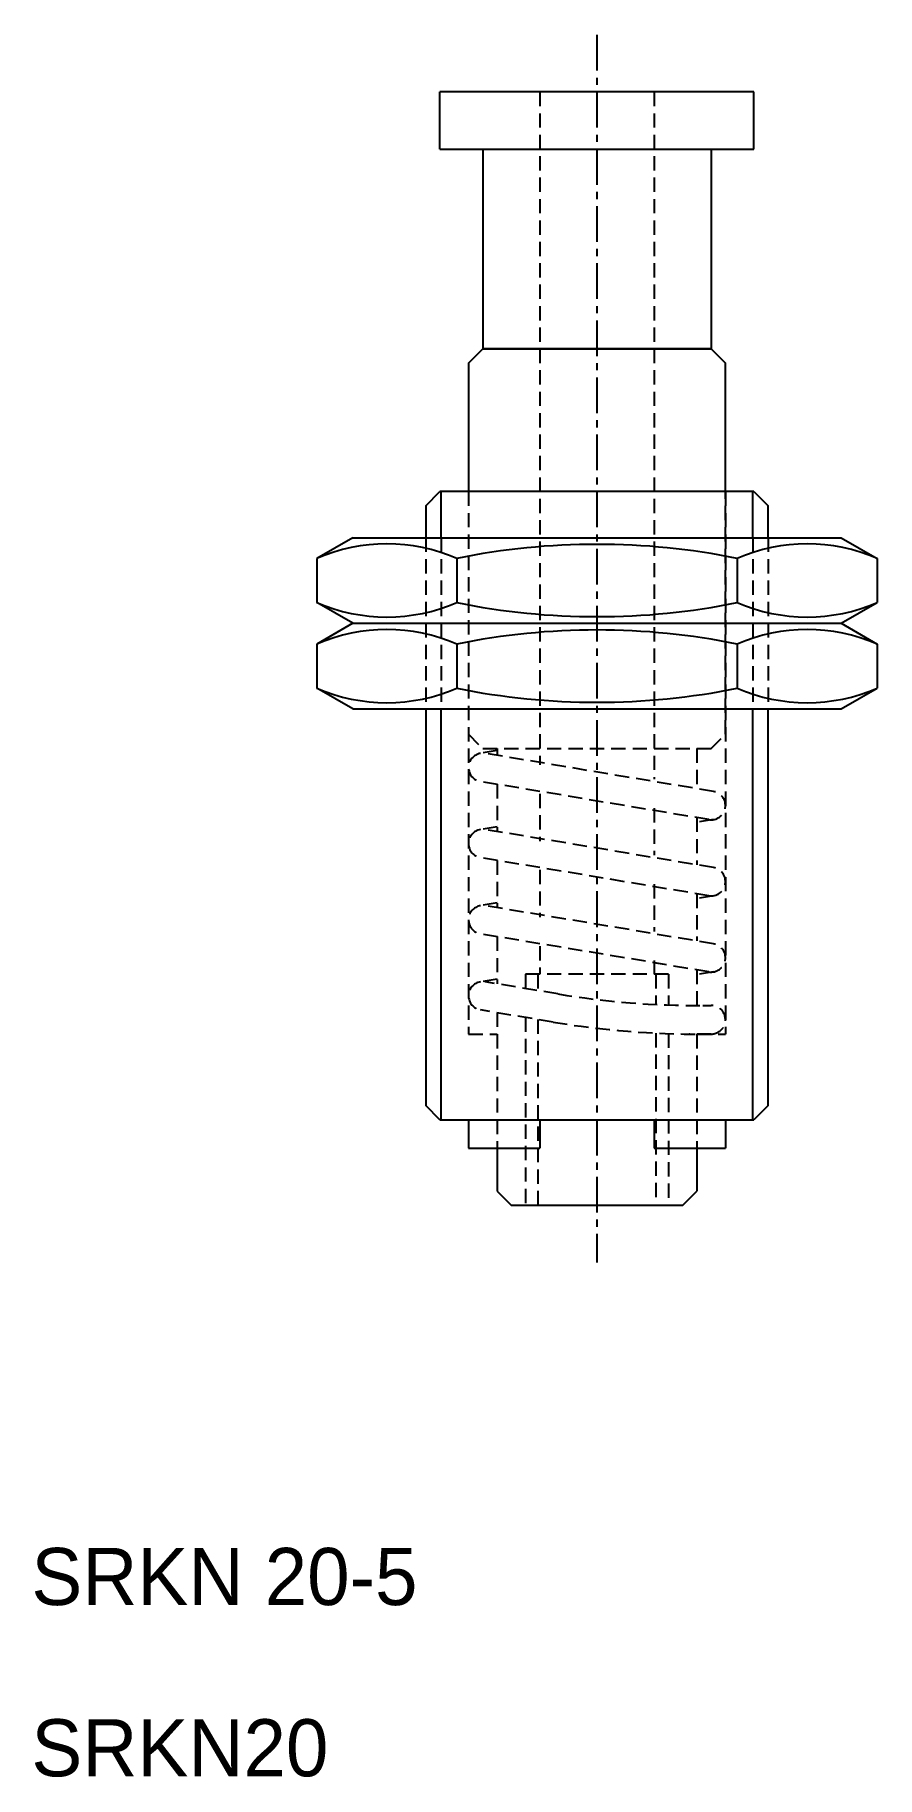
# Model space of a CAD drawing. Extents: x 0.1 to 29.6, y 0 to 61.
import ezdxf

# ---------------------------------------------------------------- set-up
doc = ezdxf.new("R2010")
doc.units = 0
doc.linetypes.add('CENTER', pattern=[2, 1.25, -0.25, 0.25, -0.25])
doc.linetypes.add('DASHED', pattern=[0.75, 0.5, -0.25])
doc.layers.get('0').update_dxf_attribs({"linetype": 'CONTINUOUS'})
doc.layers.add('CENTER', color=1, linetype='CENTER')

msp = doc.modelspace()

# ---------------------------------------------------------------- linework, layer by layer
at = {"color": 7, "linetype": 'CONTINUOUS'}
for p, q in [((14.315, 57), (14.315, 59)), ((25.315, 59), (14.315, 59)), ((25.315, 57), (25.315, 59)), ((14.315, 57), (25.315, 57)), ((15.815, 57), (15.815, 50)), ((23.815, 57), (23.815, 50)), ((15.315, 49.5), (15.815, 50)), ((15.315, 49.5), (15.315, 45)), ((15.815, 50), (23.815, 50)), ((23.815, 50), (15.815, 50)), ((23.815, 50), (24.315, 49.5)), ((24.315, 45), (24.315, 49.5)), ((13.815, 44.5), (14.315, 45)), ((25.315, 45), (14.315, 45)), ((25.315, 45), (25.815, 44.5)), ((13.815, 44.5), (13.815, 43.387)), ((25.815, 43.387), (25.815, 44.5)), ((11.257, 43.387), (10, 42.661)), ((11.257, 43.387), (28.372, 43.387)), ((28.372, 43.387), (29.63, 42.661)), ((10, 42.661), (10, 41.113)), ((14.907, 42.661), (14.907, 41.113)), ((24.722, 42.661), (24.722, 41.113)), ((29.63, 42.661), (29.63, 41.113)), ((11.257, 40.387), (10, 41.113)), ((28.372, 40.387), (29.63, 41.113)), ((11.257, 40.387), (10, 39.661)), ((11.257, 40.387), (28.372, 40.387)), ((11.257, 40.387), (28.372, 40.387)), ((28.372, 40.387), (29.63, 39.661)), ((10, 39.661), (10, 38.113)), ((14.907, 39.661), (14.907, 38.113)), ((24.722, 39.661), (24.722, 38.113)), ((29.63, 39.661), (29.63, 38.113)), ((11.257, 37.387), (10, 38.113)), ((28.372, 37.387), (29.63, 38.113)), ((11.257, 37.387), (28.372, 37.387)), ((13.815, 37.387), (13.815, 23.5)), ((25.815, 23.5), (25.815, 37.387)), ((14.315, 23), (13.815, 23.5)), ((25.815, 23.5), (25.315, 23)), ((14.315, 23), (25.315, 23)), ((15.315, 23), (15.315, 22)), ((24.315, 23), (24.315, 22)), ((15.315, 22), (17.815, 22)), ((16.315, 22), (16.315, 20.5)), ((21.815, 22), (24.315, 22)), ((23.315, 22), (23.315, 20.5)), ((16.315, 20.5), (16.815, 20)), ((22.815, 20), (23.315, 20.5)), ((22.815, 20), (16.815, 20))]:
    msp.add_line(p, q, dxfattribs=at)
at = {"color": 3, "linetype": 'DASHED'}
for p, q in [((17.815, 59), (17.815, 35.428)), ((21.815, 59), (21.815, 34.928)), ((15.315, 45), (15.315, 26)), ((15.315, 45), (15.315, 36.5)), ((24.315, 45), (24.315, 26)), ((24.315, 36.5), (24.315, 45)), ((13.815, 43.387), (13.815, 37.387)), ((14.356, 43.387), (14.356, 37.387)), ((25.274, 43.387), (25.274, 37.387)), ((25.815, 43.387), (25.815, 37.387)), ((15.315, 36.5), (15.815, 36)), ((23.815, 36), (24.315, 36.5)), ((16.315, 35.928), (15.733, 35.831)), ((15.815, 36), (23.815, 36)), ((23.897, 34.498), (15.897, 35.831)), ((16.315, 36), (16.315, 35.761)), ((23.315, 36), (23.315, 34.595)), ((23.733, 33.511), (15.733, 34.845)), ((16.315, 34.748), (16.315, 33.095)), ((17.815, 34.414), (17.815, 32.761)), ((21.815, 33.914), (21.815, 32.261)), ((23.315, 33.581), (23.315, 31.928)), ((16.315, 33.261), (15.733, 33.164)), ((23.897, 31.831), (15.897, 33.164)), ((23.897, 33.511), (23.315, 33.414)), ((23.733, 30.845), (15.733, 32.178)), ((16.315, 32.081), (16.315, 30.428)), ((17.815, 31.748), (17.815, 30.095)), ((21.815, 31.248), (21.815, 29.595)), ((16.315, 30.595), (15.733, 30.498)), ((23.315, 30.914), (23.315, 29.261)), ((23.897, 30.845), (23.315, 30.748)), ((23.897, 29.164), (15.897, 30.498)), ((23.733, 28.178), (15.733, 29.511)), ((16.315, 29.414), (16.315, 27.761)), ((17.815, 29.081), (17.815, 28.1)), ((22.315, 28.1), (17.315, 28.1)), ((17.315, 28.1), (17.315, 27.595)), ((17.748, 28.1), (17.748, 27.522)), ((23.733, 28.178), (21.8, 28.5)), ((21.815, 28.581), (21.815, 28.1)), ((21.882, 28.1), (21.882, 27.035)), ((22.315, 28.1), (22.315, 27.017)), ((23.315, 28.248), (23.315, 26.998)), ((23.897, 28.178), (23.315, 28.081)), ((23.897, 28.178), (23.315, 28.081)), ((16.315, 27.928), (15.733, 27.831)), ((16.315, 27.928), (15.733, 27.831)), ((18.444, 27.406), (15.897, 27.831)), ((23.519, 26.999), (23.813, 27)), ((18.28, 26.42), (15.733, 26.845)), ((16.315, 26.748), (16.315, 22)), ((17.315, 26.581), (17.315, 20)), ((17.748, 26.509), (17.748, 20)), ((15.315, 26), (16.315, 26)), ((21.882, 26.034), (21.882, 20)), ((22.315, 26.016), (22.315, 20)), ((23.815, 26), (23.047, 26)), ((23.315, 26), (24.315, 26)), ((23.315, 25.998), (23.315, 22))]:
    msp.add_line(p, q, dxfattribs=at)
at = {"color": 3, "linetype": 'CONTINUOUS'}
for p, q in [((14.356, 43.387), (14.356, 45)), ((25.274, 43.387), (25.274, 45)), ((14.356, 23), (14.356, 37.387)), ((25.274, 23), (25.274, 37.387))]:
    msp.add_line(p, q, dxfattribs=at)
for p, q in [((17.815, 23), (17.815, 22)), ((21.815, 23), (21.815, 22))]:
    msp.add_line(p, q)
at = {"color": 7, "linetype": 'CONTINUOUS'}
for centre, radius, start, end in [((12.454, 36.965), 6.202, 66.69518, 113.30477), ((19.815, 18.454), 24.7, 78.53987, 101.46014), ((27.176, 36.965), 6.202, 66.69523, 113.30482), ((12.454, 46.81), 6.202, 246.69527, 293.30467), ((19.815, 65.32), 24.699, 258.53974, 281.46021), ((27.176, 46.81), 6.202, 246.69532, 293.30473), ((12.454, 33.965), 6.202, 66.69518, 113.30477), ((19.815, 15.454), 24.7, 78.53987, 101.46014), ((27.176, 33.965), 6.202, 66.69523, 113.30482), ((12.454, 43.81), 6.202, 246.69527, 293.30467), ((19.815, 62.32), 24.699, 258.53974, 281.46021), ((27.176, 43.81), 6.202, 246.69532, 293.30473)]:
    msp.add_arc(centre, radius, start, end, dxfattribs=at)
at = {"color": 3, "linetype": 'DASHED'}
for centre, radius, start, end in [((15.815, 35.338), 0.5, 99.46232, 260.53768), ((23.815, 34.004), 0.5, 260.53768, 80.53768), ((15.815, 32.671), 0.5, 99.46232, 260.53768), ((23.815, 31.338), 0.5, 260.53768, 80.53768), ((15.815, 30.004), 0.5, 99.46232, 260.53768), ((23.815, 28.671), 0.5, 260.53768, 80.53768), ((15.815, 27.338), 0.5, 99.46232, 260.53768), ((23.376, 56.998), 30, 260.53768, 270.2736), ((23.815, 26.5), 0.5, 270, 90.2736), ((23.376, 56.998), 31, 260.53768, 270.2736)]:
    msp.add_arc(centre, radius, start, end, dxfattribs=at)
at = {"layer": 'CENTER', "color": 1, "linetype": 'CENTER'}
msp.add_line((19.815, 61), (19.815, 18), dxfattribs=at)

# ---------------------------------------------------------------- texts
for s, p in [('SRKN 20-5', (0, 6)), ('SRKN20', (0, 0))]:
    msp.add_text(s, height=2).set_placement(p)

doc.saveas('drawing.dxf')
